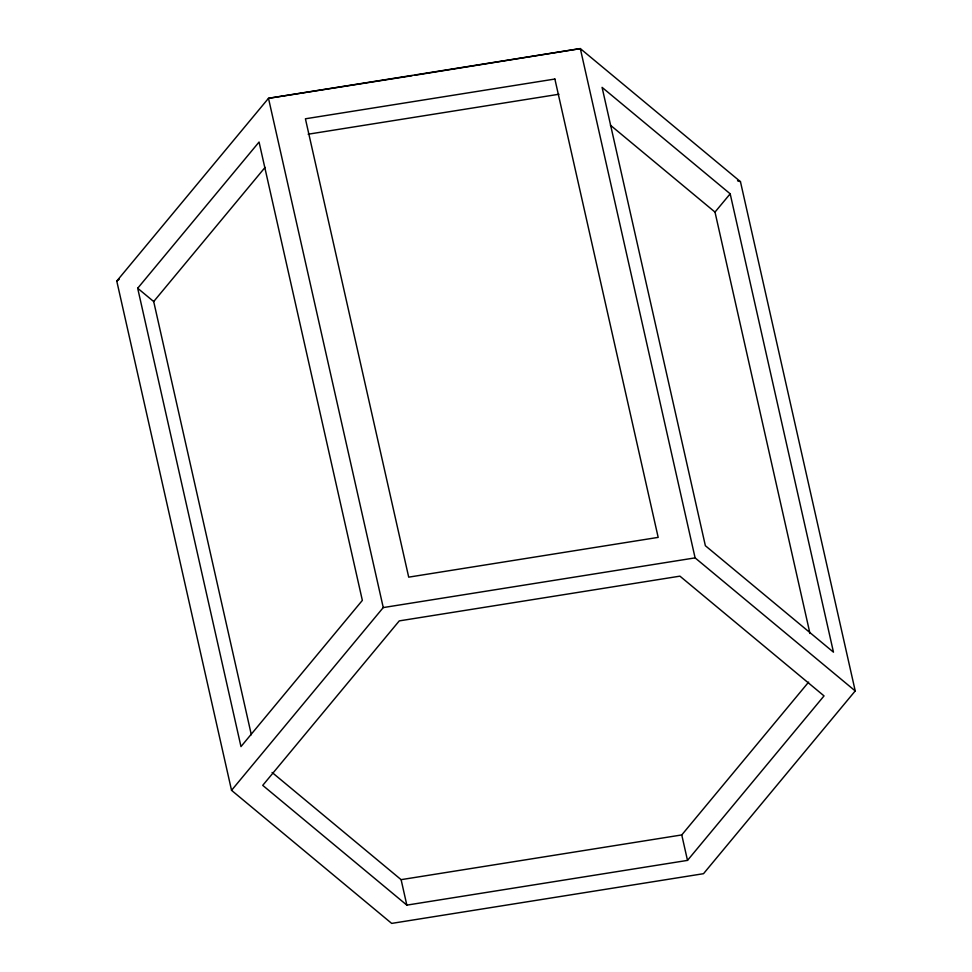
<?xml version="1.0" encoding="UTF-8"?>
<svg xmlns="http://www.w3.org/2000/svg" width="972" height="972" viewBox="0 0 972 972"><rect width="100%" height="100%" fill="white"/><g stroke="black" fill="none" stroke-linecap="round" stroke-linejoin="round"><path stroke-width="1.46" d="M116.774 281.066L268.491 98.306L580.32 48.6L740.457 181.667L855.226 690.934L703.509 873.694L391.68 923.4L231.543 790.333L116.774 281.066L119.216 279.28M137.684 288.247L259.062 142.046L362.349 600.392L240.983 746.593L137.684 288.247L153.698 301.551L251.335 734.771M153.698 301.551L265.064 167.403M231.543 790.333L383.26 607.573L695.102 557.879L855.226 690.934M809.968 633.477L715.003 212.09L730.179 193.817L602.081 87.371L705.368 545.717L833.466 652.163L730.179 193.817M272.099 772.461L401.108 879.66L681.761 834.936L808.619 682.113M687.496 860.39L824.037 695.903L679.926 576.153L399.273 620.889L262.732 785.364L406.843 905.126L687.496 860.39L681.761 834.936M412.055 75.695L268.491 98.306L383.26 607.573M415.032 75.221L580.32 48.6L695.102 557.879M308.16 134.209L558.949 94.248M737.541 180.792L740.457 181.667M610.404 125.181L715.003 212.09M401.108 879.66L406.843 905.126M554.878 79.036L305.415 118.791L408.702 577.149L658.178 537.382L554.878 79.036"/></g></svg>
